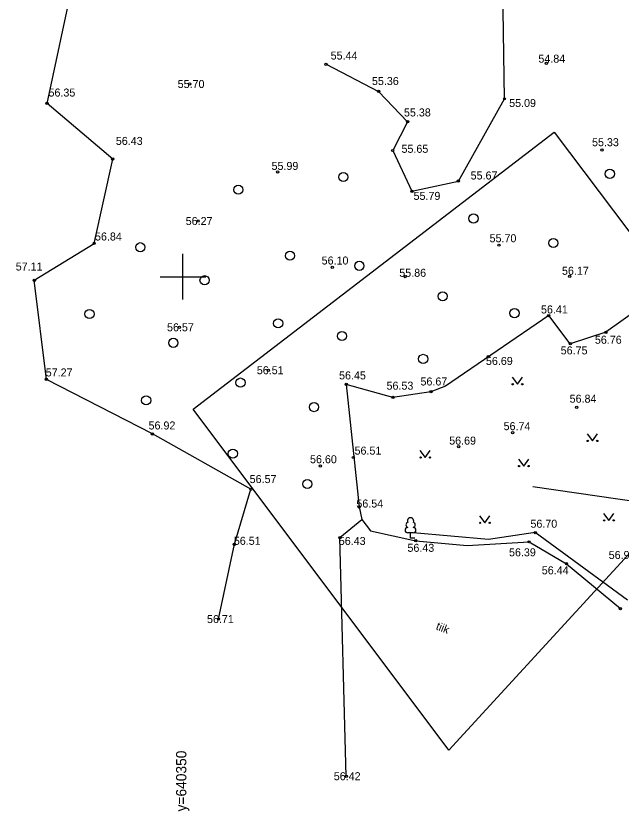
# Model space of a CAD drawing. Extents: x 640227 to 641462, y 6454878 to 6456508.
# Drawn here: x 640335.4 to 640388.3, y 6455402.2 to 6455472.8 of the extents above; entities that cross this region are included whole.
import ezdxf

# ---------------------------------------------------------------- set-up
doc = ezdxf.new("R2010")
doc.units = 0
for name, color, linetype in [('HALJASTUS', 7, 'Continuous'), ('KORGUS', 7, 'Continuous'), ('KTRASS', 7, 'Continuous'), ('MOOTPIIR', 7, 'Continuous'), ('PUU', 7, 'Continuous'), ('RELJEEF', 7, 'Continuous'), ('VEEKOGU', 7, 'Continuous'), ('VORK', 7, 'Continuous')]:
    doc.layers.add(name, color=color, linetype=linetype)

msp = doc.modelspace()

# ---------------------------------------------------------------- linework, layer by layer
at = {"layer": 'HALJASTUS'}
for p, q in [((640378.758, 6455441.205), (640379.221, 6455440.599)), ((640379.221, 6455440.599), (640379.667, 6455441.205)), ((640385.31, 6455436.252), (640385.773, 6455435.646)), ((640385.773, 6455435.646), (640386.219, 6455436.252)), ((640370.702, 6455434.808), (640371.165, 6455434.201)), ((640371.165, 6455434.201), (640371.611, 6455434.808)), ((640379.309, 6455434.054), (640379.773, 6455433.447)), ((640379.773, 6455433.447), (640380.218, 6455434.054)), ((640386.748, 6455429.31), (640387.211, 6455428.703)), ((640387.211, 6455428.703), (640387.657, 6455429.31)), ((640375.912, 6455429.095), (640376.375, 6455428.488)), ((640376.375, 6455428.488), (640376.821, 6455429.095))]:
    msp.add_line(p, q, dxfattribs=at)
for points in [[(640362.507, 6455468.572), (640367.098, 6455466.197), (640369.631, 6455463.55), (640368.335, 6455461.033), (640370.002, 6455457.465), (640374.068, 6455458.357), (640378.097, 6455465.549), (640377.926, 6455477.205)], [(640353.109, 6455420.074), (640354.493, 6455426.619), (640355.934, 6455431.427), (640347.338, 6455436.261), (640338.067, 6455441.018), (640337.014, 6455449.688), (640342.244, 6455452.913), (640343.867, 6455460.28), (640338.132, 6455465.153), (640340.38, 6455475.67)], [(640394.119, 6455450.245), (640386.953, 6455445.15), (640383.843, 6455444.136), (640381.968, 6455446.598), (640372.936, 6455440.438), (640371.671, 6455439.948), (640368.352, 6455439.452), (640364.273, 6455440.591), (640365.399, 6455429.875), (640365.632, 6455428.788)]]:
    msp.add_lwpolyline(points, dxfattribs=at)
for centre, radius in [((640364.01, 6455458.714), 0.4), ((640387.304, 6455458.992), 0.4), ((640354.846, 6455457.605), 0.4), ((640375.391, 6455455.091), 0.4), ((640382.371, 6455452.947), 0.4), ((640346.273, 6455452.577), 0.4), ((640359.354, 6455451.838), 0.4), ((640365.414, 6455450.951), 0.4), ((640351.89, 6455449.694), 0.4), ((640372.689, 6455448.289), 0.4), ((640341.839, 6455446.736), 0.4), ((640378.971, 6455446.81), 0.4), ((640358.32, 6455445.923), 0.4), ((640363.895, 6455444.814), 0.4), ((640349.155, 6455444.222), 0.4), ((640370.989, 6455442.817), 0.4), ((640355.026, 6455440.747), 0.4), ((640378.82, 6455440.599), 0.055), ((640379.649, 6455440.599), 0.055), ((640346.79, 6455439.194), 0.4), ((640361.456, 6455438.602), 0.4), ((640385.372, 6455435.646), 0.055), ((640386.201, 6455435.646), 0.055), ((640354.361, 6455434.536), 0.4), ((640370.764, 6455434.201), 0.055), ((640371.593, 6455434.201), 0.055), ((640379.372, 6455433.447), 0.055), ((640380.2, 6455433.447), 0.055), ((640360.865, 6455431.874), 0.4), ((640375.974, 6455428.488), 0.055), ((640376.803, 6455428.488), 0.055), ((640386.81, 6455428.703), 0.055), ((640387.639, 6455428.703), 0.055)]:
    msp.add_circle(centre, radius, dxfattribs=at)
at = {"layer": 'KORGUS'}
for centre in [(640362.507, 6455468.572), (640381.764, 6455468.664), (640350.58, 6455466.849), (640367.098, 6455466.197), (640338.132, 6455465.153), (640378.097, 6455465.549), (640369.631, 6455463.55), (640368.335, 6455461.033), (640386.605, 6455461.071), (640343.867, 6455460.28), (640358.276, 6455459.157), (640374.068, 6455458.357), (640370.002, 6455457.465), (640351.33, 6455454.869), (640342.244, 6455452.913), (640377.615, 6455452.76), (640363.048, 6455450.814), (640337.014, 6455449.688), (640369.416, 6455450), (640383.8, 6455450.028), (640381.968, 6455446.598), (640349.697, 6455445.581), (640386.953, 6455445.15), (640383.843, 6455444.136), (640376.688, 6455443.016), (640357.462, 6455441.826), (640338.067, 6455441.018), (640364.273, 6455440.591), (640371.671, 6455439.948), (640368.352, 6455439.452), (640384.406, 6455438.578), (640347.338, 6455436.261), (640378.809, 6455436.37), (640374.098, 6455435.155), (640364.894, 6455434.197), (640362.005, 6455433.452), (640355.934, 6455431.427), (640365.399, 6455429.875), (640363.711, 6455427.198), (640380.786, 6455427.635), (640354.493, 6455426.619), (640370.346, 6455426.921), (640380.248, 6455426.827), (640383.515, 6455424.913), (640388.221, 6455420.984), (640353.109, 6455420.074), (640364.27, 6455406.337)]:
    msp.add_circle(centre, 0.1, dxfattribs=at)
at = {"layer": 'KTRASS'}
msp.add_line((640380.564, 6455431.655), (640417.722, 6455426.27), dxfattribs=at)
at = {"layer": 'MOOTPIIR'}
msp.add_lwpolyline([(640402.072, 6455224.021), (640456.64, 6455301.39), (640486.55, 6455343.95), (640468.04, 6455355.73), (640435.4, 6455354.02), (640434.95, 6455359.08), (640451.09, 6455360.35), (640436.1, 6455374.92), (640392.48, 6455429.58), (640373.231, 6455408.608), (640350.904, 6455438.426), (640382.434, 6455462.622), (640402, 6455436.66), (640446.99, 6455380.45), (640498, 6455350.9), (640529.09, 6455389.48), (640553.15, 6455415.9), (640502.36, 6455475.97), (640482.14, 6455579.46), (640466.605, 6455576.895), (640458.33, 6455610.407)], dxfattribs=at)
at = {"layer": 'PUU'}
for p, q in [((640370.127, 6455427.612), (640369.647, 6455427.612)), ((640369.887, 6455427.137), (640369.887, 6455427.612)), ((640370.267, 6455427.137), (640369.887, 6455427.137))]:
    msp.add_line(p, q, dxfattribs=at)
for centre, radius, start, end in [((640369.887, 6455428.657), 0.277, 332.5799, 207.4201), ((640369.65, 6455427.85), 0.238, 90.0016, 269.3953), ((640369.717, 6455428.31), 0.233, 109.02174, 253.14154), ((640370.057, 6455428.31), 0.233, 286.85082, 70.98591), ((640370.125, 6455427.85), 0.238, 270.6047, 89.9984)]:
    msp.add_arc(centre, radius, start, end, dxfattribs=at)
at = {"layer": 'RELJEEF'}
msp.add_lwpolyline([(640388.845, 6455421.738), (640380.786, 6455427.635), (640376.713, 6455427.039), (640370.127, 6455427.612)], dxfattribs=at)
at = {"layer": 'VEEKOGU'}
msp.add_lwpolyline([(640364.27, 6455406.337), (640363.711, 6455427.198), (640365.632, 6455428.788), (640366.392, 6455427.774), (640370.346, 6455426.921), (640374.822, 6455426.509), (640380.248, 6455426.827), (640383.515, 6455424.913), (640388.221, 6455420.984)], dxfattribs=at)
at = {"layer": 'VORK'}
for p, q in [((640350, 6455448), (640350, 6455452)), ((640348, 6455450), (640352, 6455450))]:
    msp.add_line(p, q, dxfattribs=at)

# ---------------------------------------------------------------- texts
at = {"layer": 'KORGUS'}
for s, p in [(' 55.44', (640362.647, 6455468.984)), (' 54.84', (640380.797, 6455468.712)), (' 55.36', (640366.256, 6455466.756)), (' 55.70', (640349.28, 6455466.499)), (' 56.35', (640337.994, 6455465.749)), (' 55.09', (640378.244, 6455464.836)), (' 55.38', (640369.053, 6455464.011)), (' 56.43', (640343.877, 6455461.52)), (' 55.33', (640385.486, 6455461.409)), (' 55.65', (640368.837, 6455460.831)), (' 55.99', (640357.482, 6455459.334)), (' 55.67', (640374.878, 6455458.499)), (' 55.79', (640369.891, 6455456.716)), (' 56.27', (640349.982, 6455454.519)), (' 56.84', (640342.057, 6455453.165)), (' 55.70', (640376.533, 6455453.012)), (' 57.11', (640335.13, 6455450.542)), (' 56.10', (640361.859, 6455451.066)), (' 55.86', (640368.644, 6455449.994)), (' 56.17', (640382.859, 6455450.17)), (' 56.41', (640381.026, 6455446.788)), (' 56.57', (640348.35, 6455445.231)), (' 56.76', (640385.733, 6455444.141)), (' 56.75', (640382.748, 6455443.21)), (' 56.69', (640376.215, 6455442.287)), (' 57.27', (640337.751, 6455441.284)), (' 56.51', (640356.195, 6455441.476)), (' 56.45', (640363.381, 6455441.023)), (' 56.53', (640367.529, 6455440.126)), (' 56.67', (640370.495, 6455440.494)), (' 56.84', (640383.529, 6455438.986)), (' 56.92', (640346.736, 6455436.648)), (' 56.74', (640377.759, 6455436.585)), (' 56.69', (640373.004, 6455435.323)), (' 56.51', (640364.735, 6455434.449)), (' 56.60', (640360.845, 6455433.696)), (' 56.57', (640355.569, 6455431.962)), (' 56.54', (640364.894, 6455429.823)), (' 56.70', (640380.103, 6455428.058)), (' 56.51', (640354.187, 6455426.564)), (' 56.43', (640363.358, 6455426.552)), (' 56.43', (640369.357, 6455425.953)), (' 56.39', (640378.231, 6455425.559)), (' 56.93', (640386.941, 6455425.328)), (' 56.44', (640381.094, 6455423.987)), (' 56.71', (640351.842, 6455419.724)), (' 56.42', (640362.92, 6455405.987))]:
    msp.add_text(s, height=0.7, dxfattribs=at).set_placement(p)
at = {"layer": 'VEEKOGU'}
msp.add_text('tiik', height=0.7, rotation=339.00843, dxfattribs=at).set_placement((640372.049, 6455419.183))
at = {"layer": 'VORK'}
msp.add_text('y=640350', height=0.9, rotation=90, dxfattribs=at).set_placement((640350.3, 6455403.254))

doc.saveas('drawing.dxf')
